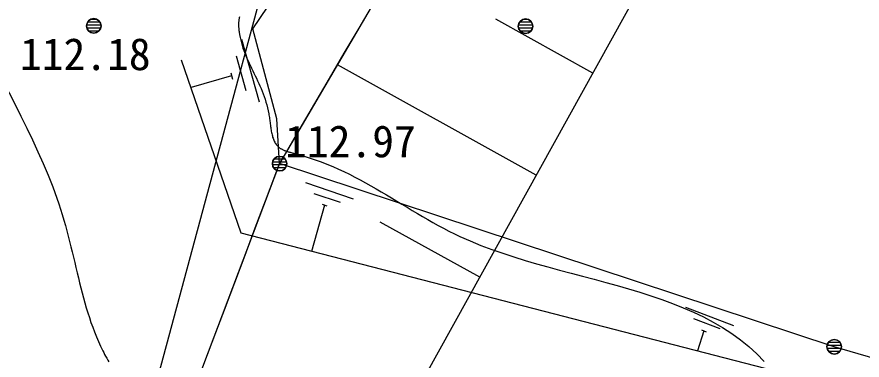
# Model space of a CAD drawing. Units: millimetres, scale not verified. Extents: x -97500 to 97500, y -67309 to 66872.
# Drawn here: x -85923 to -71403, y 7144 to 13036 of the extents above; entities that cross this region are included whole.
import ezdxf
from ezdxf.enums import TextEntityAlignment as Align

# ---------------------------------------------------------------- set-up
doc = ezdxf.new("R2010")
doc.units = ezdxf.units.MM
doc.header["$LTSCALE"] = 500
for name, color, linetype in [('0-4_S-BGD', 7, 'Continuous'), ('0-5_レイヤ5', 2, 'Continuous'), ('0-8_S-BGD-LWCN', 7, 'Continuous'), ('0-A_S-BMK-ROW', 2, 'Continuous')]:
    doc.layers.add(name, color=color, linetype=linetype)
doc.styles.add('ＭＳ ゴシック', font='')
doc.styles.get('ＭＳ ゴシック').set_extended_font_data('MS Gothic')

msp = doc.modelspace()

# ---------------------------------------------------------------- linework, layer by layer
at = {"layer": '0-4_S-BGD'}
for p, q in [((-84708.5, 12950), (-84497.2, 12950)), ((-84708.5, 12950), (-84497.2, 12950)), ((-84647.3, 13000), (-84558.3, 13000)), ((-84647.3, 13000), (-84558.3, 13000)), ((-77286.4, 12950), (-77083.2, 12950)), ((-77286.4, 12950), (-77083.2, 12950)), ((-77208.1, 13000), (-77161.5, 13000)), ((-77208.1, 13000), (-77161.5, 13000)), ((-84726.7, 12900), (-84478.9, 12900)), ((-84726.7, 12900), (-84478.9, 12900)), ((-84723.3, 12850), (-84482.3, 12850)), ((-84723.3, 12850), (-84482.3, 12850)), ((-84696.1, 12800), (-84509.5, 12800)), ((-84696.1, 12800), (-84509.5, 12800)), ((-77307.7, 12900), (-77061.9, 12900)), ((-77307.7, 12900), (-77061.9, 12900)), ((-77306.8, 12850), (-77062.8, 12850)), ((-77306.8, 12850), (-77062.8, 12850)), ((-77283.1, 12800), (-77086.5, 12800)), ((-77283.1, 12800), (-77086.5, 12800)), ((-82065.7, 12654.2), (-81758.4, 11577.1)), ((-82158.1, 12365.8), (-81989.1, 11773.4)), ((-82250.5, 12077.3), (-82219.8, 11969.6)), ((-82235.2, 12023.5), (-82931.1, 11826.6)), ((-81503.4, 10600), (-81316.2, 10600)), ((-81503.4, 10600), (-81316.2, 10600)), ((-81533.6, 10500), (-81286, 10500)), ((-81533.6, 10500), (-81286, 10500)), ((-81530.4, 10550), (-81289.2, 10550)), ((-81530.4, 10550), (-81289.2, 10550)), ((-81515.2, 10450), (-81304.4, 10450)), ((-81515.2, 10450), (-81304.4, 10450)), ((-81453.3, 10400), (-81366.3, 10400)), ((-81453.3, 10400), (-81366.3, 10400)), ((-80965.1, 10192.9), (-80145.7, 9912.7)), ((-80822.8, 10006.9), (-80372.1, 9852.9)), ((-80639.5, 9807), (-80860.6, 9010.7)), ((-80680.4, 9821), (-80598.5, 9793)), ((-74439.5, 8051.3), (-73614.3, 7737.7)), ((-74300.9, 7857), (-73847, 7684.5)), ((-74121, 7647), (-74230.2, 7301.3)), ((-74162.2, 7662.6), (-74079.7, 7631.3)), ((-71979.6, 7450), (-71784, 7450)), ((-71979.6, 7450), (-71784, 7450)), ((-72004.8, 7350), (-71758.8, 7350)), ((-72004.8, 7350), (-71758.8, 7350)), ((-72003.7, 7400), (-71759.9, 7400)), ((-72003.7, 7400), (-71759.9, 7400)), ((-71983.9, 7300), (-71779.8, 7300)), ((-71983.9, 7300), (-71779.8, 7300)), ((-71908.2, 7250), (-71855.4, 7250)), ((-71908.2, 7250), (-71855.4, 7250))]:
    msp.add_line(p, q, dxfattribs=at)
for points in [[(-57778.8, 2883.2), (-65005.8, 5370.2), (-71881.8, 7372.2), (-81409.8, 10517.2), (-81458.8, 11289.2), (-81871.8, 12831.2), (-79713.8, 16023.2)], [(-57778.8, 2883.2), (-65166.8, 4734.2), (-72026.8, 6733.2), (-82068.8, 9322.2), (-83092.8, 12296.2)]]:
    msp.add_lwpolyline(points, dxfattribs=at)
for centre in [(-84602.8, 12883.2), (-77184.8, 12877.2), (-81409.8, 10517.2), (-71881.8, 7372.2)]:
    msp.add_circle(centre, 125, dxfattribs=at)
for centre, start, end in [((-84602.8, 12883.2), 0, 180), ((-77184.8, 12877.2), 0, 180), ((-84602.8, 12883.2), 180, 0), ((-77184.8, 12877.2), 180, 0), ((-81409.8, 10517.2), 0, 180), ((-81409.8, 10517.2), 180, 0), ((-71881.8, 7372.2), 0, 180), ((-71881.8, 7372.2), 180, 0)]:
    msp.add_arc(centre, 125, start, end, dxfattribs=at)
at = {"layer": '0-5_レイヤ5'}
for p, q in [((-76027.7, 12072.3), (-77693.3, 12995.7)), ((-76999.9, 10318.8), (-80415.7, 12212.5)), ((-77972.1, 8565.3), (-79680, 9512.2))]:
    msp.add_line(p, q, dxfattribs=at)
for points in [[(28747.2, 58152.2), (23008.4, 51727.5), (20106, 46281.6), (18862.2, 43113.5), (17867.2, 39795.2), (17050.3, 36134.9), (-24756.8, 24781.2), (-54837.8, 38802.2), (-67047.8, 35010.2), (-81409.8, 10517.2), (-85251.8, 358.2)], [(17050.3, 36134.9), (9416.7, 32488.5), (-24893.6, 23190), (-55076.5, 35272.6), (-64848, 32237.8), (-78920, 6855.4), (-41156.6, -12388), (-5052, -26605.9)], [(-64848, 32237.8), (-78920, 6855.4), (-85251.8, 358.2)], [(-82711.8, 7074.5), (-82534.9, 7542.2), (-82358, 8009.9), (-82181.2, 8477.6), (-82004.3, 8945.2), (-81827.4, 9412.9), (-81650.6, 9880.6), (-81473.7, 10348.3), (-81409.8, 10517.2), (-81310.4, 10686.8), (-81057.5, 11118.1), (-80804.5, 11549.4), (-80551.6, 11980.7), (-80298.7, 12412.1), (-80045.8, 12843.4), (-79792.9, 13274.7)]]:
    msp.add_lwpolyline(points, dxfattribs=at)
at = {"layer": '0-8_S-BGD-LWCN'}
for points in [[(-86725.3, 13113.3), (-86641.4, 12922.1), (-86552.3, 12728.5), (-86458.8, 12532.8), (-86361.8, 12335.3), (-86262.1, 12136.2), (-86160.6, 11935.9), (-86058.2, 11734.5), (-85955.7, 11532.5), (-85854, 11330), (-85753.9, 11127.3)], [(-82101.4, 13036.9), (-82104.2, 13023), (-82105.9, 13013.5), (-82107.4, 13004), (-82108.8, 12994.5), (-82110.1, 12985), (-82111.1, 12975.4), (-82112.1, 12965.7), (-82112.9, 12956.1), (-82113.5, 12946.4), (-82114, 12936.7), (-82114.4, 12926.9), (-82114.6, 12917.2), (-82114.8, 12907.4), (-82114.8, 12897.6), (-82114.6, 12887.9), (-82114.4, 12878.1), (-82114, 12868.3), (-82113.5, 12858.4), (-82113, 12848.6), (-82112.3, 12838.8), (-82111.5, 12829), (-82110.6, 12819.2), (-82109.6, 12809.4), (-82108.6, 12799.7), (-82107.4, 12789.9), (-82106.1, 12780.2), (-82104.8, 12770.4), (-82103.4, 12760.7), (-82101.9, 12751), (-82100.3, 12741.4), (-82098.7, 12731.8), (-82089.6, 12684.4), (-82079, 12637.7), (-82067, 12591.7), (-82053.6, 12546.3), (-82039, 12501.5), (-82023.3, 12457.1)], [(-82023.3, 12457.1), (-82006.6, 12413.1), (-81989.1, 12369.5), (-81970.7, 12326.1), (-81951.7, 12283), (-81932.1, 12240.1), (-81912.1, 12197.3), (-81891.7, 12154.5), (-81871, 12111.7), (-81850.3, 12068.8), (-81829.5, 12025.7), (-81808.8, 11982.5), (-81788.3, 11939), (-81768, 11895.2), (-81748.2, 11851), (-81729, 11806.3), (-81710.3, 11761.1), (-81692.4, 11715.4), (-81675.3, 11669), (-81659.1, 11622), (-81644, 11574.1), (-81630.1, 11525.5), (-81617.5, 11475.9), (-81606.2, 11425.5), (-81596.4, 11374), (-81592.8, 11352.5), (-81589.5, 11330.9), (-81586.4, 11309.2), (-81583.4, 11287.4), (-81580.5, 11265.6), (-81577.6, 11243.8), (-81574.9, 11221.9), (-81572.1, 11200.2), (-81569.2, 11178.5), (-81566.3, 11156.9), (-81563.2, 11135.5), (-81560, 11114.3), (-81556.6, 11093.3), (-81552.9, 11072.6), (-81548.9, 11052.2)], [(-85753.9, 11127.3), (-85656.3, 10924.8), (-85562.1, 10722.7), (-85472.1, 10521.3), (-85387.2, 10320.8), (-85308.3, 10121.6), (-85236.1, 9923.8), (-85204.1, 9829.6), (-85173.8, 9735.8), (-85144.9, 9642.4), (-85117.4, 9549.4), (-85091.2, 9456.9), (-85066, 9364.8), (-85041.8, 9273.2), (-85018.5, 9182), (-84995.8, 9091.3), (-84973.8, 9001.1), (-84952.1, 8911.3), (-84930.8, 8822.1), (-84909.7, 8733.3), (-84888.6, 8645), (-84867.4, 8557.3), (-84846, 8470), (-84824.2, 8383.3), (-84801.9, 8297), (-84779.1, 8211.4), (-84755.4, 8126.2), (-84730.9, 8041.6), (-84705.4, 7957.6), (-84678.7, 7874.1), (-84650.8, 7791.2), (-84621.4, 7708.8), (-84590.5, 7627), (-84557.9, 7545.8), (-84523.5, 7465.2), (-84487.2, 7385.2), (-84448.7, 7305.8), (-84432.3, 7273.4), (-84415.6, 7241.1), (-84398.5, 7208.8)], [(-81548.9, 11052.2), (-81544.6, 11032), (-81540, 11012.3), (-81534.9, 10992.9), (-81529.4, 10974), (-81523.4, 10955.5), (-81516.9, 10937.5), (-81509.8, 10920.1), (-81502.1, 10903.2), (-81493.8, 10886.9), (-81484.7, 10871.2), (-81475, 10856.2), (-81464.5, 10841.9), (-81453.2, 10828.3), (-81441, 10815.5), (-81428, 10803.4), (-81420.2, 10797), (-81412.2, 10790.9), (-81403.9, 10784.9), (-81395.3, 10779.2), (-81386.5, 10773.8), (-81377.5, 10768.5), (-81368.2, 10763.5), (-81358.7, 10758.6), (-81349, 10754), (-81339.1, 10749.5), (-81329, 10745.2), (-81318.7, 10741), (-81308.2, 10737), (-81297.7, 10733.1), (-81286.9, 10729.3), (-81276, 10725.7), (-81265, 10722.2), (-81253.9, 10718.7), (-81242.7, 10715.4), (-81231.4, 10712.1), (-81220, 10708.9), (-81208.6, 10705.8), (-81197.1, 10702.7), (-81185.5, 10699.6)], [(-81185.5, 10699.6), (-81173.9, 10696.6), (-81162.3, 10693.6), (-81150.6, 10690.5), (-81139, 10687.5), (-81127.3, 10684.5), (-81115.7, 10681.5), (-81007.9, 10651.6), (-80902.2, 10619.3), (-80798.4, 10584.5), (-80696.4, 10547.5), (-80596.2, 10508.5), (-80497.6, 10467.4), (-80400.4, 10424.6), (-80304.7, 10380.1), (-80210.1, 10334.1), (-80116.8, 10286.7), (-80024.4, 10238.1), (-79933, 10188.4), (-79842.4, 10137.7), (-79752.4, 10086.3), (-79663, 10034.1), (-79574.1, 9981.4), (-79485.6, 9928.4), (-79397.2, 9875.1), (-79309, 9821.7), (-79220.8, 9768.3), (-79132.4, 9715.2), (-79043.9, 9662.3), (-78954.9, 9610), (-78865.6, 9558.2), (-78775.6, 9507.2), (-78685, 9457.1), (-78593.6, 9408), (-78501.3, 9360.1), (-78407.9, 9313.6), (-78313.4, 9268.5), (-78134.9, 9188.9), (-77952.4, 9114.4), (-77766.4, 9044.3)], [(-77766.4, 9044.3), (-77577.4, 8978.3), (-77385.8, 8915.7), (-77191.9, 8856.1), (-76996.2, 8798.9), (-76799.1, 8743.6), (-76601.1, 8689.8), (-76402.5, 8636.9), (-76203.8, 8584.3), (-76005.3, 8531.6), (-75807.6, 8478.3), (-75611, 8423.8), (-75416, 8367.7), (-75222.9, 8309.3), (-75032.2, 8248.3), (-74844.3, 8184), (-74659.6, 8116), (-74478.6, 8043.7), (-74301.7, 7966.7), (-74129.2, 7884.4), (-73961.7, 7796.3), (-73799.4, 7701.9), (-73642.9, 7600.6), (-73492.6, 7492.1), (-73348.9, 7375.6), (-73212.1, 7250.9), (-73082.8, 7117.2)], [(-84398.5, 7208.8), (-84381.1, 7176.7), (-84363.3, 7144.6), (-84345.3, 7112.6)]]:
    msp.add_lwpolyline(points, dxfattribs=at)
at = {"layer": '0-A_S-BMK-ROW'}
msp.add_lwpolyline([(-54837.8, 38802.2), (-64387.8, 35836.2), (-67047.8, 35010.2), (-78855.8, 24082.2), (-85251.8, 358.2), (-97500, -611.6)], dxfattribs=at)

# ---------------------------------------------------------------- texts
at = {"layer": '0-4_S-BGD', "style": 'ＭＳ ゴシック'}
for s, p in [('112.18', (-85870.2, 11958.2)), ('112.97', (-81314.9, 10461.3))]:
    msp.add_text(s, height=549.9, dxfattribs=at).set_placement(p, align=Align.BOTTOM_LEFT)

doc.saveas('drawing.dxf')
